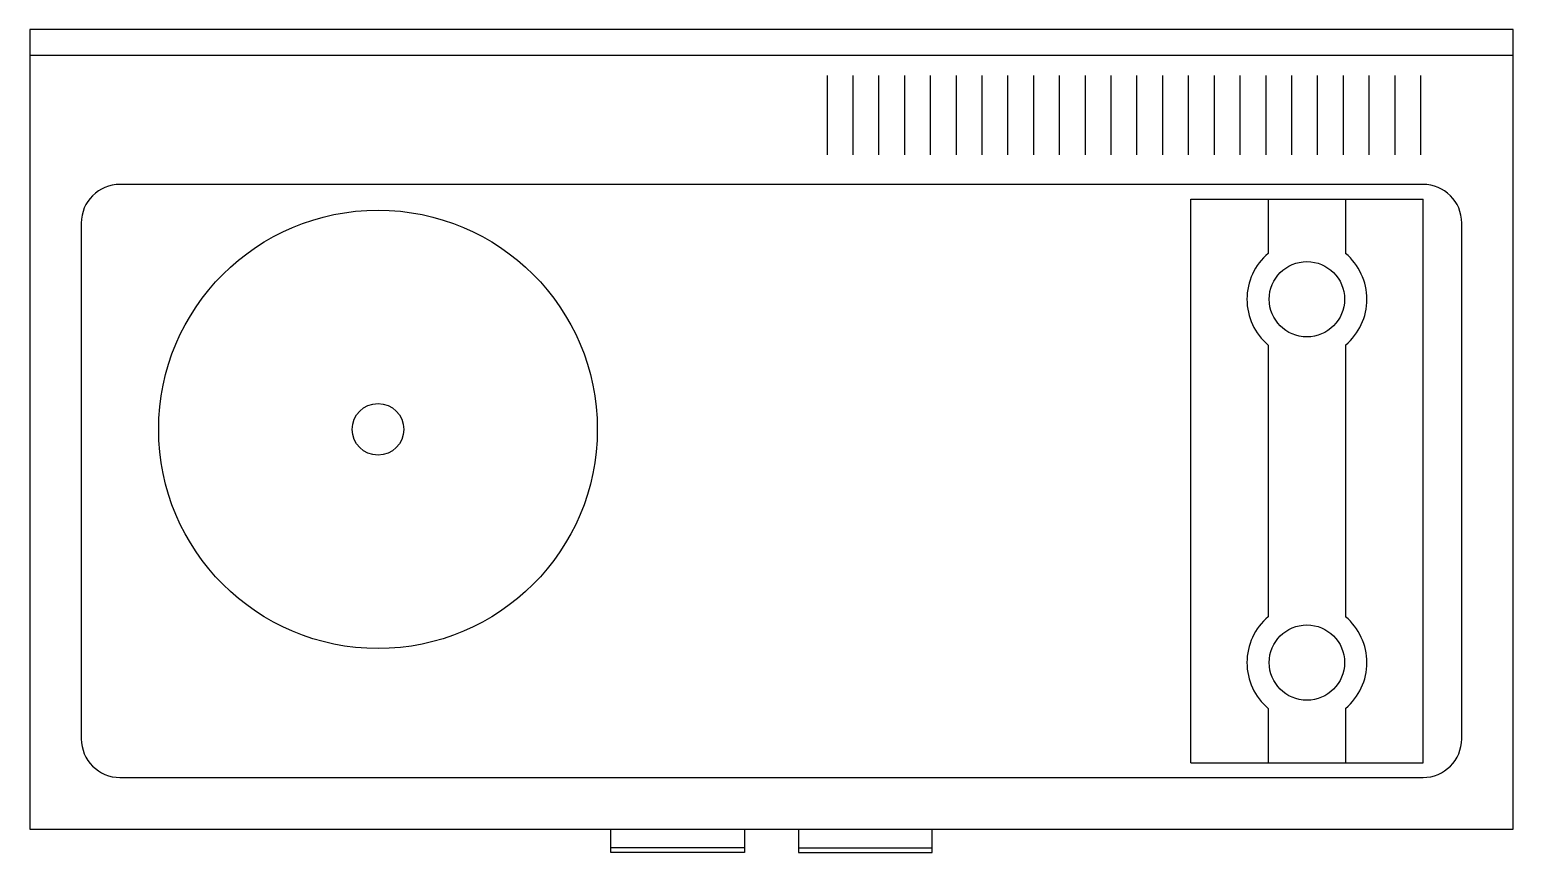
# Model space of a CAD drawing. Extents: x 0 to 1.15, y -0.64 to 0.
import ezdxf

# ---------------------------------------------------------------- set-up
doc = ezdxf.new("R2010")
doc.units = 0
doc.header["$MEASUREMENT"] = 0
doc.layers.add('C5', color=3, linetype='CONTINUOUS')

msp = doc.modelspace()

# ---------------------------------------------------------------- linework, layer by layer
at = {"layer": 'C5'}
for p, q in [((1.15, 0), (0, 0)), ((0, 0), (0, -0.62)), ((1.15, -0.62), (1.15, 0)), ((1.15, -0.02), (0, -0.02)), ((0.6183, -0.0972), (0.6183, -0.0356)), ((0.6383, -0.0972), (0.6383, -0.0356)), ((0.6583, -0.0972), (0.6583, -0.0356)), ((0.6783, -0.0972), (0.6783, -0.0356)), ((0.6983, -0.0972), (0.6983, -0.0356)), ((0.7183, -0.0972), (0.7183, -0.0356)), ((0.7383, -0.0972), (0.7383, -0.0356)), ((0.7583, -0.0972), (0.7583, -0.0356)), ((0.7783, -0.0972), (0.7783, -0.0356)), ((0.7983, -0.0972), (0.7983, -0.0356)), ((0.8183, -0.0972), (0.8183, -0.0356)), ((0.8383, -0.0972), (0.8383, -0.0356)), ((0.8583, -0.0972), (0.8583, -0.0356)), ((0.8783, -0.0972), (0.8783, -0.0356)), ((0.8983, -0.0972), (0.8983, -0.0356)), ((0.9183, -0.0972), (0.9183, -0.0356)), ((0.9383, -0.0972), (0.9383, -0.0356)), ((0.9583, -0.0972), (0.9583, -0.0356)), ((0.9783, -0.0972), (0.9783, -0.0356)), ((0.9983, -0.0972), (0.9983, -0.0356)), ((1.0183, -0.0972), (1.0183, -0.0356)), ((1.0383, -0.0972), (1.0383, -0.0356)), ((1.0583, -0.0972), (1.0583, -0.0356)), ((1.0783, -0.0972), (1.0783, -0.0356)), ((1.08, -0.12), (0.07, -0.12)), ((0.9, -0.1314), (1.08, -0.1314)), ((0.9, -0.5686), (0.9, -0.1314)), ((0.96, -0.1314), (0.96, -0.1736)), ((1.02, -0.1314), (1.02, -0.1736)), ((1.08, -0.5686), (1.08, -0.1314)), ((0.04, -0.15), (0.04, -0.55)), ((1.11, -0.55), (1.11, -0.15)), ((0.96, -0.2446), (0.96, -0.4554)), ((1.02, -0.2446), (1.02, -0.4554)), ((0.96, -0.5264), (0.96, -0.5686)), ((1.02, -0.5264), (1.02, -0.5686)), ((0.9, -0.5686), (1.08, -0.5686)), ((0.07, -0.58), (1.08, -0.58)), ((0, -0.62), (1.15, -0.62)), ((0.4504, -0.6381), (0.4504, -0.62)), ((0.5542, -0.62), (0.5542, -0.6381)), ((0.5958, -0.62), (0.5958, -0.6381)), ((0.6996, -0.6381), (0.6996, -0.62)), ((0.5542, -0.6347), (0.4504, -0.6347)), ((0.5542, -0.6381), (0.4504, -0.6381)), ((0.5958, -0.6347), (0.6996, -0.6347)), ((0.5958, -0.6381), (0.6996, -0.6381))]:
    msp.add_line(p, q, dxfattribs=at)
for centre, radius in [((0.27, -0.31), 0.17), ((0.99, -0.2091), 0.0292), ((0.27, -0.31), 0.02), ((0.99, -0.4909), 0.0292)]:
    msp.add_circle(centre, radius, dxfattribs=at)
for centre, radius, start, end in [((0.07, -0.15), 0.03, 90, 180), ((1.08, -0.15), 0.03, 0, 90), ((0.99, -0.2091), 0.0465, 130.2021, 229.7979), ((0.99, -0.2091), 0.0465, 310.2021, 49.7979), ((0.99, -0.4909), 0.0465, 130.2021, 229.7979), ((0.99, -0.4909), 0.0465, 310.2021, 49.7979), ((0.07, -0.55), 0.03, 180, 270), ((1.08, -0.55), 0.03, 270, 0)]:
    msp.add_arc(centre, radius, start, end, dxfattribs=at)

doc.saveas('drawing.dxf')
